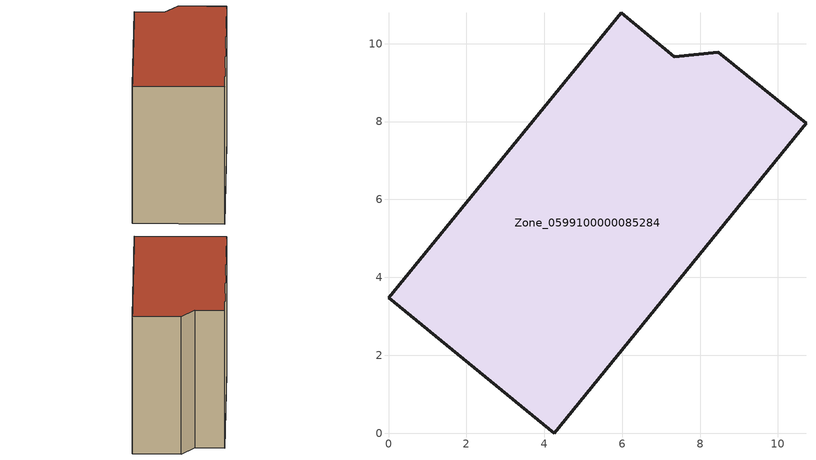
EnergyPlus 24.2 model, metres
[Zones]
Zone_0599100000085284
 floor ground (C_G): 4.25,0 0,3.47 5.97,10.79 7.34,9.67 8.47,9.78 10.72,7.95 z0
 wall outside (C_F): 8.47,9.78 7.34,9.67 5.97,10.79 0,3.47 4.25,0 10.72,7.95 8.47,9.78 z0:9.26
 roof outside (C_R): 4.25,0 10.72,7.95 8.47,9.78 7.34,9.67 5.97,10.79 0,3.47 z9.26
[BUILDING]
Pand.0599100000085284: North Axis=0; Terrain=City; Loads Convergence Tolerance Value=0.04; Temperature Convergence Tolerance Value=0.4; Solar Distribution=FullExterior; Maximum Number of Warmup Days=25; Minimum Number of Warmup Days=1
[Site:Location]
Rotterdam.The.Hague.AP_ZH_NLD Design_Conditions: Latitude=51.96; Longitude=4.45; Time Zone=1; Elevation=-4.5
[SITE:GROUNDTEMPERATURE:BUILDINGSURFACE]
18, 18, 18, 18, 18, 18, 18, 18, 18, 18, 18, 18
[MATERIAL] Thermal Absorptance=0.9; Solar Absorptance=0.7; Visible Absorptance=0.7
Name | Roughness | Thickness | Conductivity | Density | Specific Heat
G.TI.1946 | MediumSmooth | 0.15 | 1 | 540 | 1210
F.TI.1946 | Rough | 0.3 | 0.857143 | 1920 | 840
R.TI.1946 | MediumRough | 0.2 | 0.1 | 1500 | 1000
[CONSTRUCTION]
C_G: G.TI.1946
C_F: F.TI.1946
C_R: R.TI.1946
[ZONE]
Zone_0599100000085284: Type=1; Multiplier=1; Ceiling Height=Autocalculate; Volume=Autocalculate; Floor Area=autocalculate; Part of Total Floor Area=Yes
[ZONEINFILTRATION:DESIGNFLOWRATE]
Infil_Zone_0599100000085284: Zone or ZoneList or Space or SpaceList=Zone_0599100000085284; Schedule=AlwaysOn; Design Flow Rate Calculation Method=Flow/Area; Flow Rate per Floor Area=0.003; Constant Term Coefficient=1; Temperature Term Coefficient=0; Velocity Term Coefficient=0; Velocity Squared Term Coefficient=0
[HVACTEMPLATE:ZONE:IDEALLOADSAIRSYSTEM]
Zone_0599100000085284: Maximum Heating Supply Air Temperature=50; Minimum Cooling Supply Air Temperature=13; Maximum Heating Supply Air Humidity Ratio=0.0156; Minimum Cooling Supply Air Humidity Ratio=0.0077; Heating Limit=NoLimit; Cooling Limit=NoLimit; Dehumidification Control Type=ConstantSensibleHeatRatio; Cooling Sensible Heat Ratio=0.7; Dehumidification Setpoint=60; Humidification Control Type=None; Humidification Setpoint=30; Outdoor Air Method=None; Outdoor Air Flow Rate per Person=0.00944; Outdoor Air Flow Rate per Zone Floor Area=0; Outdoor Air Flow Rate per Zone=0; Demand Controlled Ventilation Type=None; Outdoor Air Economizer Type=NoEconomizer; Heat Recovery Type=None; Sensible Heat Recovery Effectiveness=0.7; Latent Heat Recovery Effectiveness=0.65
[ZONECONTROL:THERMOSTAT]
ThermostatControl_Zone_0599100000085284: Zone or ZoneList=Zone_0599100000085284; Control Type Schedule=DualSetpointControlType; Control 1=Thermostat_Zone_0599100000085284; Temperature Difference Between Cutout And Setpoint=0
[THERMOSTATSETPOINT:DUALSETPOINT]
Thermostat_Zone_0599100000085284: Heating Setpoint Temperature Schedule=HeatingSetpoint_Zone_0599100000085284; Cooling Setpoint Temperature Schedule=CoolingSetpoint_Zone_0599100000085284
[SCHEDULE:COMPACT]
HeatingSetpoint_Zone_0599100000085284: Through: 12/31, For: AllDays, Until: 24:00, 21
CoolingSetpoint_Zone_0599100000085284: Through: 12/31, For: AllDays, Until: 24:00, 24
DualSetpointControlType: Through: 12/31, For: AllDays, Until: 24:00, 4
AlwaysOn: Through: 12/31, For: AllDays, Until: 24:00, 1
